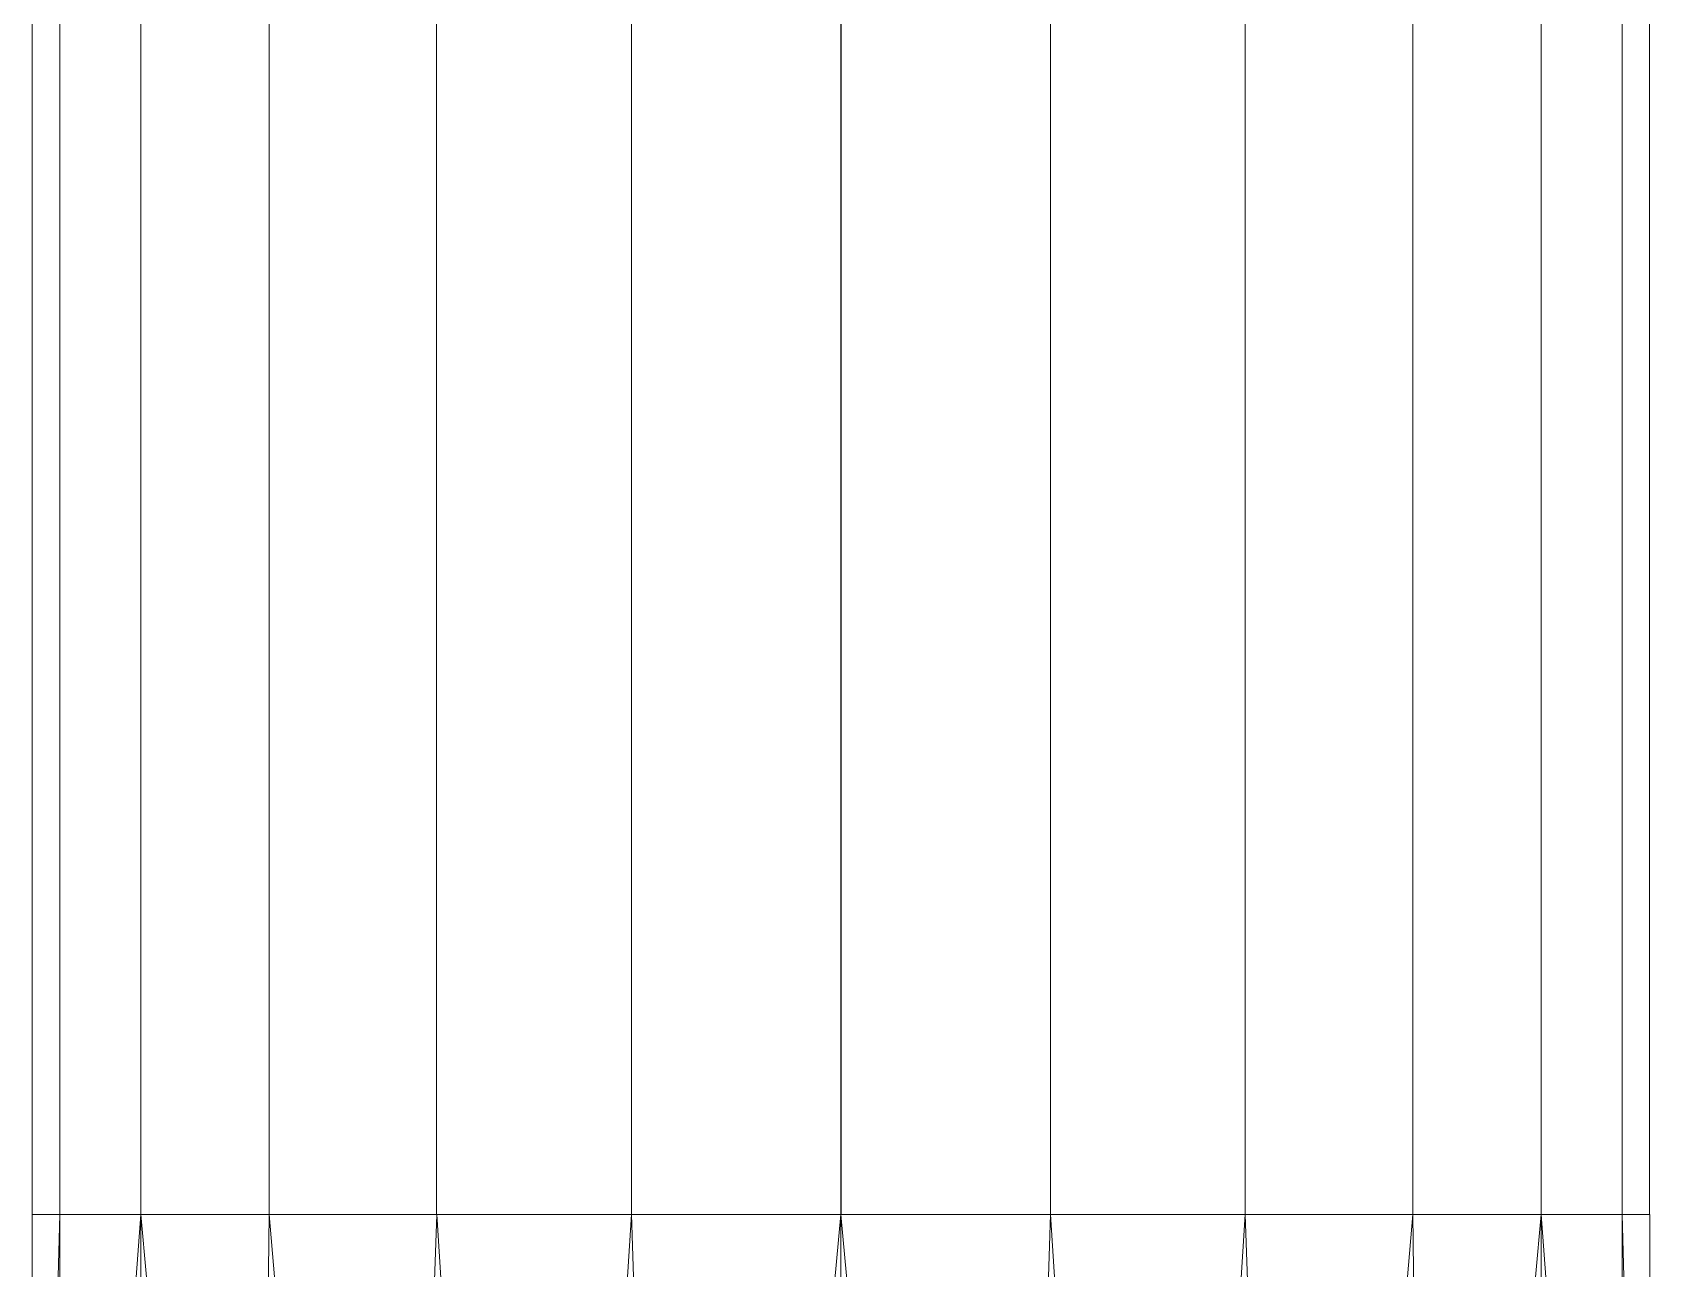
# Model space of a CAD drawing. Header units: inches. Extents: x -3325 to -59, y 5 to 733.
# Drawn here: x -2005.282 to -2003.968, y 221.817 to 222.822 of the extents above; entities that cross this region are included whole.
import ezdxf

# ---------------------------------------------------------------- set-up
doc = ezdxf.new("R2010")
doc.units = ezdxf.units.IN
doc.header["$MEASUREMENT"] = 0
doc.layers.add('P-PIPE', color=10, linetype='Continuous', lineweight=9)

# ---------------------------------------------------------------- blocks, each defined once
blk = doc.blocks.new('Tee - Welded - Generic - Standard-1086689-06 - Fifth Level')
at = {"layer": 'P-PIPE'}
mesh = blk.add_polyface(dxfattribs=at)
corners = [(-0.6575, -1.4961), (-0.6351, -1.4961, 0.1702), (-0.5694, -1.4961, 0.3287), (-0.4649, -1.4961, 0.4649), (-0.3287, -1.4961, 0.5694), (-0.1702, -1.4961, 0.6351), (0, -1.4961, 0.6575), (0.1702, -1.4961, 0.6351), (0.3287, -1.4961, 0.5694), (0.4649, -1.4961, 0.4649), (0.5694, -1.4961, 0.3287), (0.6351, -1.4961, 0.1702), (0.6575, -1.4961), (0.6575, -0.6575), (0.6336, -0.6336, 0.1755), (0.5691, -0.5691, 0.3293), (0.4771, -0.4771, 0.4524), (0.3685, -0.3685, 0.5445), (0.2501, -0.2501, 0.608), (0.1263, -0.1263, 0.6452), (0, 0, 0.6575), (-0.1263, -0.1263, 0.6452), (-0.2501, -0.2501, 0.608), (-0.3685, -0.3685, 0.5445), (-0.4771, -0.4771, 0.4524), (-0.5691, -0.5691, 0.3293), (-0.6336, -0.6336, 0.1755), (-0.6575, -0.6575)]
mesh.append_faces([[corners[k] for k in face] for face in [(13, 11, 12)]], dxfattribs={"vtx0": -1})
mesh.append_faces([[corners[k] for k in face] for face in [(22, 5, 21), (24, 3, 23), (8, 18, 7), (17, 9, 16)]], dxfattribs={"vtx0": -1, "vtx1": -1})
mesh.append_faces([[corners[k] for k in face] for face in [(24, 2, 3), (26, 1, 2), (22, 4, 5), (6, 20, 21), (21, 5, 6), (19, 6, 7), (16, 9, 10), (17, 8, 9), (6, 19, 20)]], dxfattribs={"vtx0": -1, "vtx2": -1})
mesh.append_faces([[corners[k] for k in face] for face in [(26, 27, 1), (3, 4, 23), (25, 26, 2), (24, 25, 2), (22, 23, 4), (10, 11, 14), (18, 19, 7), (17, 18, 8), (13, 14, 11), (15, 16, 10), (14, 15, 10)]], dxfattribs={"vtx1": -1, "vtx2": -1})
mesh.append_faces([[corners[k] for k in face] for face in [(27, 0, 1)]], dxfattribs={"vtx2": -1})
mesh = blk.add_polyface(dxfattribs=at)
corners = [(0.6575, -1.4961), (0.6351, -1.4961, -0.1702), (0.5694, -1.4961, -0.3287), (0.4649, -1.4961, -0.4649), (0.3287, -1.4961, -0.5694), (0.1702, -1.4961, -0.6351), (0, -1.4961, -0.6575), (-0.1702, -1.4961, -0.6351), (-0.3287, -1.4961, -0.5694), (-0.4649, -1.4961, -0.4649), (-0.5694, -1.4961, -0.3287), (-0.6351, -1.4961, -0.1702), (-0.6575, -1.4961), (-0.6575, -0.6575), (-0.6336, -0.6336, -0.1755), (-0.5691, -0.5691, -0.3293), (-0.4771, -0.4771, -0.4524), (-0.3685, -0.3685, -0.5445), (-0.2501, -0.2501, -0.608), (-0.1263, -0.1263, -0.6452), (0, 0, -0.6575), (0.1263, -0.1263, -0.6452), (0.2501, -0.2501, -0.608), (0.3685, -0.3685, -0.5445), (0.4771, -0.4771, -0.4524), (0.5691, -0.5691, -0.3293), (0.6336, -0.6336, -0.1755), (0.6575, -0.6575)]
mesh.append_faces([[corners[k] for k in face] for face in [(13, 11, 12)]], dxfattribs={"vtx0": -1})
mesh.append_faces([[corners[k] for k in face] for face in [(22, 5, 21), (24, 3, 23), (8, 18, 7), (17, 9, 16)]], dxfattribs={"vtx0": -1, "vtx1": -1})
mesh.append_faces([[corners[k] for k in face] for face in [(24, 2, 3), (26, 1, 2), (22, 4, 5), (6, 20, 21), (21, 5, 6), (19, 6, 7), (16, 9, 10), (17, 8, 9), (6, 19, 20)]], dxfattribs={"vtx0": -1, "vtx2": -1})
mesh.append_faces([[corners[k] for k in face] for face in [(0, 1, 27)]], dxfattribs={"vtx1": -1})
mesh.append_faces([[corners[k] for k in face] for face in [(26, 27, 1), (3, 4, 23), (25, 26, 2), (24, 25, 2), (22, 23, 4), (10, 11, 14), (18, 19, 7), (17, 18, 8), (13, 14, 11), (15, 16, 10), (14, 15, 10)]], dxfattribs={"vtx1": -1, "vtx2": -1})
mesh = blk.add_polyface(dxfattribs=at)
corners = [(-0.6575, -1.4961), (-0.6351, -1.4961, -0.1702), (-0.5694, -1.4961, -0.3287), (-0.4649, -1.4961, -0.4649), (-0.3287, -1.4961, -0.5694), (-0.1702, -1.4961, -0.6351), (0, -1.4961, -0.6575), (0.1702, -1.4961, -0.6351), (0.3287, -1.4961, -0.5694), (0.4649, -1.4961, -0.4649), (0.5694, -1.4961, -0.3287), (0.6351, -1.4961, -0.1702), (0.6575, -1.4961), (0.6351, -1.4961, 0.1702), (0.5694, -1.4961, 0.3287), (0.4649, -1.4961, 0.4649), (0.3287, -1.4961, 0.5694), (0.1702, -1.4961, 0.6351), (0, -1.4961, 0.6575), (-0.1702, -1.4961, 0.6351), (-0.3287, -1.4961, 0.5694), (-0.4649, -1.4961, 0.4649), (-0.5694, -1.4961, 0.3287), (-0.6351, -1.4961, 0.1702)]
mesh.append_faces([[corners[k] for k in face] for face in [(16, 14, 15), (13, 11, 12)]], dxfattribs={"vtx0": -1})
mesh.append_faces([[corners[k] for k in face] for face in [(0, 3, 11, 13)]], dxfattribs={"vtx0": -1, "vtx1": -1, "vtx2": -1, "vtx3": -1})
mesh.append_faces([[corners[k] for k in face] for face in [(16, 0, 13, 14), (21, 0, 16, 17)]], dxfattribs={"vtx0": -1, "vtx1": -1, "vtx3": -1})
mesh.append_faces([[corners[k] for k in face] for face in [(5, 8, 9, 11)]], dxfattribs={"vtx0": -1, "vtx2": -1, "vtx3": -1})
mesh.append_faces([[corners[k] for k in face] for face in [(17, 18, 21)]], dxfattribs={"vtx1": -1, "vtx2": -1})
mesh.append_faces([[corners[k] for k in face] for face in [(6, 7, 8, 5), (9, 10, 11), (22, 23, 0, 21), (19, 20, 21, 18)]], dxfattribs={"vtx2": -1})
mesh.append_faces([[corners[k] for k in face] for face in [(3, 4, 5, 11)]], dxfattribs={"vtx2": -1, "vtx3": -1})
mesh.append_faces([[corners[k] for k in face] for face in [(0, 1, 2, 3)]], dxfattribs={"vtx3": -1})

msp = doc.modelspace()

# ---------------------------------------------------------------- linework, layer by layer
at = {"layer": 'P-PIPE', "color": 1}
for p, q in [((-2004.625, 224.035, 1084), (-2004.625, 221.861, 1084)), ((-2004.625, 224.035, 1084), (-2004.625, 221.861, 1084)), ((-2004.625, 221.861, 1084), (-2004.625, 220.365, 1084))]:
    msp.add_line(p, q, dxfattribs=at)

# ---------------------------------------------------------------- block references
at = {"layer": 'P-PIPE', "color": 1, "rotation": 180}
msp.add_blockref('Tee - Welded - Generic - Standard-1086689-06 - Fifth Level', (-2004.625, 220.365, 1084), dxfattribs=at)

# ---------------------------------------------------------------- meshes
at = {"layer": 'P-PIPE', "color": 1}
mesh = msp.add_polyface(dxfattribs=at)
corners = [(-2004.6249, 224.035, 1084.6575), (-2004.7952, 224.035, 1084.6351), (-2004.9538, 224.035, 1084.5694), (-2005.0898, 224.035, 1084.4649), (-2005.1944, 224.035, 1084.3287), (-2005.2601, 224.035, 1084.1701), (-2005.2825, 224.035, 1084), (-2005.2825, 221.861, 1084), (-2005.2601, 221.861, 1084.1701), (-2005.1944, 221.861, 1084.3287), (-2005.0898, 221.861, 1084.4649), (-2004.9538, 221.861, 1084.5694), (-2004.7952, 221.861, 1084.6351), (-2004.6249, 221.861, 1084.6575)]
mesh.append_faces([[corners[k] for k in face] for face in [(5, 8, 9, 4)]], dxfattribs={"vtx0": -1, "vtx2": -1, "color": 1})
mesh.append_faces([[corners[k] for k in face] for face in [(3, 4, 9, 10), (11, 12, 1, 2), (2, 3, 10, 11)]], dxfattribs={"vtx1": -1, "vtx3": -1, "color": 1})
mesh.append_faces([[corners[k] for k in face] for face in [(6, 7, 8, 5)]], dxfattribs={"vtx2": -1, "color": 1})
mesh.append_faces([[corners[k] for k in face] for face in [(12, 13, 0, 1)]], dxfattribs={"vtx3": -1, "color": 1})
mesh = msp.add_polyface(dxfattribs=at)
corners = [(-2005.2825, 224.035, 1084), (-2005.2601, 224.035, 1083.8298), (-2005.1944, 224.035, 1083.6713), (-2005.0898, 224.035, 1083.535), (-2004.9538, 224.035, 1083.4306), (-2004.7952, 224.035, 1083.3649), (-2004.6249, 224.035, 1083.3425), (-2004.6249, 221.861, 1083.3425), (-2004.7952, 221.861, 1083.3649), (-2004.9538, 221.861, 1083.4306), (-2005.0898, 221.861, 1083.535), (-2005.1944, 221.861, 1083.6713), (-2005.2601, 221.861, 1083.8298), (-2005.2825, 221.861, 1084)]
mesh.append_faces([[corners[k] for k in face] for face in [(7, 8, 5, 6)]], dxfattribs={"vtx1": -1, "color": 1})
mesh.append_faces([[corners[k] for k in face] for face in [(8, 9, 4, 5), (3, 4, 9, 10), (11, 12, 1, 2), (2, 3, 10, 11)]], dxfattribs={"vtx1": -1, "vtx3": -1, "color": 1})
mesh.append_faces([[corners[k] for k in face] for face in [(12, 13, 0, 1)]], dxfattribs={"vtx3": -1, "color": 1})
mesh = msp.add_polyface(dxfattribs=at)
corners = [(-2003.9676, 224.035, 1084), (-2003.9899, 224.035, 1084.1701), (-2004.0557, 224.035, 1084.3287), (-2004.16, 224.035, 1084.4649), (-2004.2963, 224.035, 1084.5694), (-2004.4548, 224.035, 1084.6351), (-2004.6249, 224.035, 1084.6575), (-2004.6249, 221.861, 1084.6575), (-2004.4548, 221.861, 1084.6351), (-2004.2963, 221.861, 1084.5694), (-2004.16, 221.861, 1084.4649), (-2004.0557, 221.861, 1084.3287), (-2003.9899, 221.861, 1084.1701), (-2003.9676, 221.861, 1084)]
mesh.append_faces([[corners[k] for k in face] for face in [(7, 8, 5, 6)]], dxfattribs={"vtx1": -1, "color": 1})
mesh.append_faces([[corners[k] for k in face] for face in [(8, 9, 4, 5), (3, 4, 9, 10), (11, 12, 1, 2), (2, 3, 10, 11)]], dxfattribs={"vtx1": -1, "vtx3": -1, "color": 1})
mesh.append_faces([[corners[k] for k in face] for face in [(12, 13, 0, 1)]], dxfattribs={"vtx3": -1, "color": 1})
mesh = msp.add_polyface(dxfattribs=at)
corners = [(-2004.6249, 224.035, 1083.3425), (-2004.4548, 224.035, 1083.3649), (-2004.2963, 224.035, 1083.4306), (-2004.16, 224.035, 1083.535), (-2004.0557, 224.035, 1083.6713), (-2003.9899, 224.035, 1083.8298), (-2003.9676, 224.035, 1084), (-2003.9676, 221.861, 1084), (-2003.9899, 221.861, 1083.8298), (-2004.0557, 221.861, 1083.6713), (-2004.16, 221.861, 1083.535), (-2004.2963, 221.861, 1083.4306), (-2004.4548, 221.861, 1083.3649), (-2004.6249, 221.861, 1083.3425)]
mesh.append_faces([[corners[k] for k in face] for face in [(7, 8, 5, 6)]], dxfattribs={"vtx1": -1, "color": 1})
mesh.append_faces([[corners[k] for k in face] for face in [(8, 9, 4, 5), (3, 4, 9, 10), (11, 12, 1, 2), (2, 3, 10, 11)]], dxfattribs={"vtx1": -1, "vtx3": -1, "color": 1})
mesh.append_faces([[corners[k] for k in face] for face in [(12, 13, 0, 1)]], dxfattribs={"vtx3": -1, "color": 1})
mesh = msp.add_polyface(dxfattribs=at)
corners = [(-2005.2825, 221.861, 1084), (-2005.2601, 221.861, 1083.8298), (-2005.1944, 221.861, 1083.6713), (-2005.0898, 221.861, 1083.535), (-2004.9538, 221.861, 1083.4306), (-2004.7952, 221.861, 1083.3649), (-2004.6249, 221.861, 1083.3425), (-2004.4548, 221.861, 1083.3649), (-2004.2963, 221.861, 1083.4306), (-2004.16, 221.861, 1083.535), (-2004.0557, 221.861, 1083.6713), (-2003.9899, 221.861, 1083.8298), (-2003.9676, 221.861, 1084), (-2003.9899, 221.861, 1084.1701), (-2004.0557, 221.861, 1084.3287), (-2004.16, 221.861, 1084.4649), (-2004.2963, 221.861, 1084.5694), (-2004.4548, 221.861, 1084.6351), (-2004.6249, 221.861, 1084.6575), (-2004.7952, 221.861, 1084.6351), (-2004.9538, 221.861, 1084.5694), (-2005.0898, 221.861, 1084.4649), (-2005.1944, 221.861, 1084.3287), (-2005.2601, 221.861, 1084.1701)]
mesh.append_faces([[corners[k] for k in face] for face in [(17, 15, 16)]], dxfattribs={"vtx0": -1, "color": 1})
mesh.append_faces([[corners[k] for k in face] for face in [(23, 13, 21, 22), (1, 13, 23, 0), (5, 7, 3, 4)]], dxfattribs={"vtx0": -1, "vtx1": -1, "color": 1})
mesh.append_faces([[corners[k] for k in face] for face in [(21, 13, 17)]], dxfattribs={"vtx0": -1, "vtx1": -1, "vtx2": -1, "color": 1})
mesh.append_faces([[corners[k] for k in face] for face in [(6, 7, 5)]], dxfattribs={"vtx1": -1, "color": 1})
mesh.append_faces([[corners[k] for k in face] for face in [(17, 18, 19)]], dxfattribs={"vtx2": -1, "color": 1})
mesh.append_faces([[corners[k] for k in face] for face in [(19, 20, 21, 17), (13, 14, 15, 17), (1, 2, 3, 11), (9, 10, 11, 3), (11, 12, 13, 1), (7, 8, 9, 3)]], dxfattribs={"vtx2": -1, "vtx3": -1, "color": 1})

doc.saveas('drawing.dxf')
